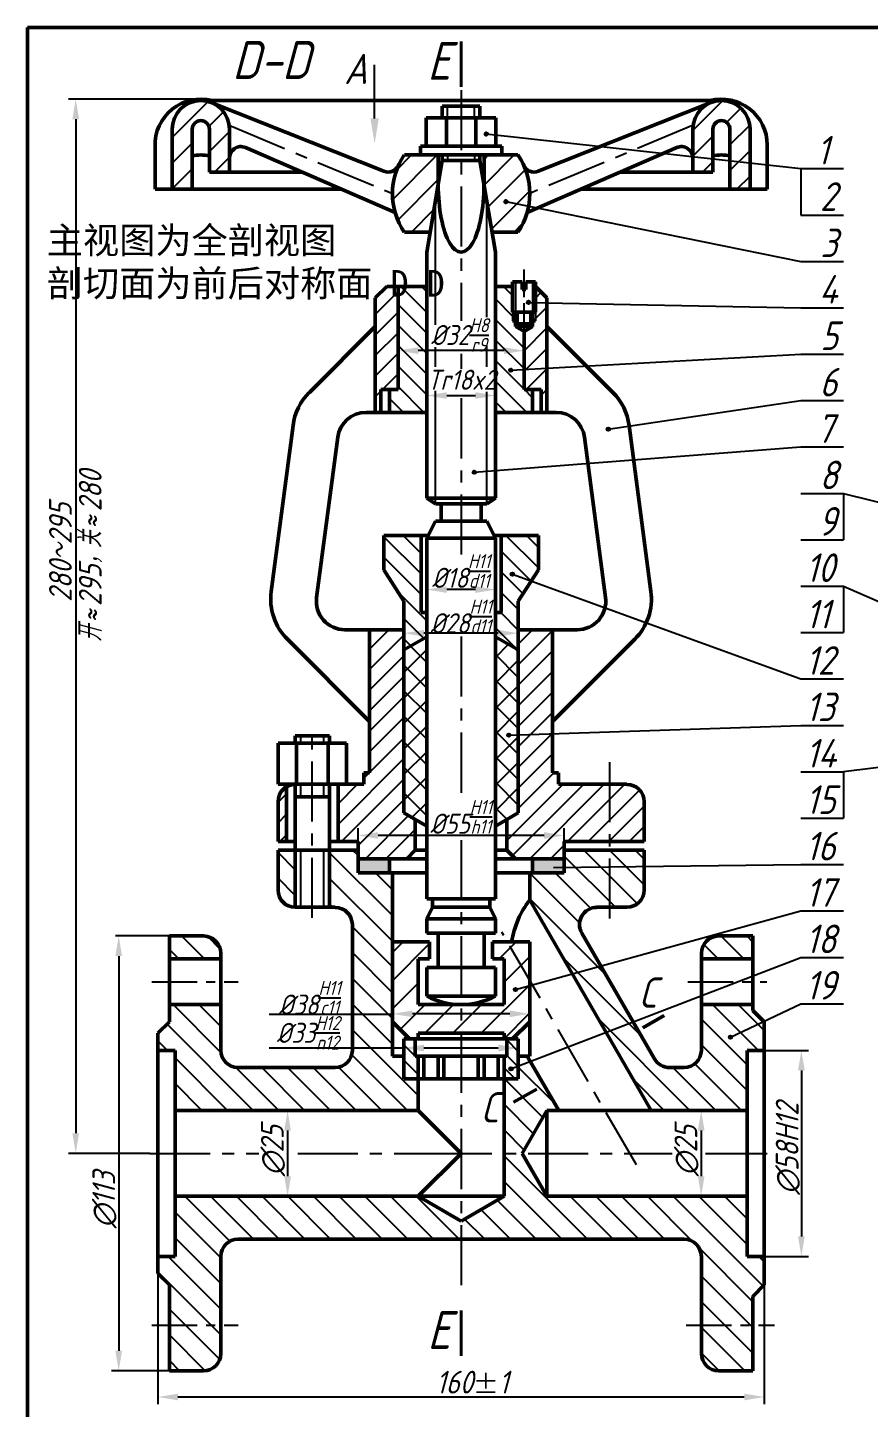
# Model space of a CAD drawing. Header units: millimetres. Extents: x 0 to 226, y 0 to 322.
# Drawn here: x 0 to 110.9, y 140 to 322 of the extents above; entities that cross this region are included whole.
import ezdxf

# ---------------------------------------------------------------- set-up
doc = ezdxf.new("R2010")
doc.units = ezdxf.units.MM
doc.header["$LTSCALE"] = 0.25
doc.linetypes.add('CENTER', pattern=[50.8, 31.75, -6.35, 6.35, -6.35])
for name, color, linetype in [('点画线层', 7, 'CENTER'), ('答案', 1, 'Continuous'), ('细实线层', 7, 'Continuous')]:
    doc.layers.add(name, color=color, linetype=linetype)
doc.layers.add('粗实线层', color=7, linetype='Continuous', lineweight=50)
doc.styles.get("Standard").update_dxf_attribs({"font": 'gbeitc.shx', "height": 4, "bigfont": 'gbcbig.shx'})
doc.styles.add('宋体', font='', dxfattribs={"height": 3.5})
doc.styles.get('宋体').set_extended_font_data('SimSun')
pattern_1 = [(45, (285.2542, 336.4835), (-1.35551, 1.35551), [])]
pattern_2 = [(315, (285.2542, 336.4835), (1.35551, 1.35551), [])]

msp = doc.modelspace()

# ---------------------------------------------------------------- hatches: boundary and pattern name
at = {"layer": '粗实线层'}
h = msp.add_hatch(color=256, dxfattribs=at)
h.paths.add_polyline_path([(70.77, 210.49), (70.77, 212.37), (66.62, 212.37), (66.62, 210.49)])
h.paths.add_polyline_path([(47.75, 210.49), (47.75, 212.37), (43.6, 212.37), (43.6, 210.49)])
at = {"layer": '细实线层'}
h = msp.add_hatch(dxfattribs=at)
h.set_pattern_fill('ANSI31', color=256, scale=0.754717, style=0)
h.set_pattern_definition([(45, (285.2542, 336.4835), (-1.694388, 1.694388), [])])
h.paths.add_polyline_path([(95.3, 308.6, 1), (87.75, 308.6), (87.75, 302.94), (90.39, 302.94), (90.39, 308.6, -1), (92.66, 308.6), (92.66, 300.68), (95.3, 300.68)])
h.paths.add_polyline_path([(64.68, 305.2), (60.21, 305.2), (60.21, 301.32), (61.27, 295.02), (64.68, 295.02, 0.307916)])
h.paths.add_polyline_path([(54.17, 301.32), (54.17, 305.2), (49.7, 305.2, 0.307916), (49.7, 295.02), (53.1, 295.02)])
h.paths.add_polyline_path([(23.98, 302.94), (26.62, 302.94), (26.62, 308.6, 1), (19.07, 308.6), (19.07, 300.68), (21.72, 300.68), (21.72, 308.6, -1), (23.98, 308.6)])
h = msp.add_hatch(color=256, dxfattribs=at)
edge = h.paths.add_edge_path()
edge.add_arc((60.51, 307.97), 0.226, 0, 360)
h = msp.add_hatch(color=256, dxfattribs=at)
edge = h.paths.add_edge_path()
edge.add_arc((63.11, 299.04), 0.226, 0, 360)
h = msp.add_hatch(dxfattribs=at)
h.set_pattern_fill('ANSI31', color=256, scale=0.603774, style=0)
h.set_pattern_definition(pattern_1)
h.paths.add_polyline_path([(68.51, 286.34), (67, 287.85), (67, 284.45), (67, 283.32), (66.62, 283.32), (66.62, 282.56), (65.49, 281.91), (65.49, 281.69), (65.49, 274.26), (67.75, 274.26), (67.75, 271.24), (68.51, 271.24)])
h.paths.add_polyline_path([(45.87, 271.24), (46.62, 271.24), (46.62, 274.26), (48.89, 274.26), (48.89, 287.85), (47.38, 287.85), (45.87, 286.34)])
h.paths.add_polyline_path([(67, 284.45), (66.62, 284.45), (66.62, 283.32), (67, 283.32)], flags=17)
h = msp.add_hatch(dxfattribs=at)
h.set_pattern_fill('ANSI31', color=256, scale=0.603774, angle=-90, style=0)
h.set_pattern_definition(pattern_2)
h.paths.add_polyline_path([(61.72, 271.24), (66.62, 271.24), (66.62, 274.26), (65.49, 274.26), (65.49, 281.91), (64.36, 282.56), (64.36, 283.32), (63.98, 283.32), (63.98, 284.45), (63.98, 287.85), (61.72, 287.85)])
h.paths.add_polyline_path([(52.66, 287.85), (48.89, 287.85), (48.89, 274.26), (47.75, 274.26), (47.75, 271.24), (52.66, 271.24)])
h = msp.add_hatch(color=256, dxfattribs=at)
edge = h.paths.add_edge_path()
edge.add_arc((66.07, 285.76), 0.226, 0, 360)
h = msp.add_hatch(color=256, dxfattribs=at)
edge = h.paths.add_edge_path()
edge.add_arc((63.74, 276.8), 0.226, 0, 360)
h = msp.add_hatch(color=256, dxfattribs=at)
edge = h.paths.add_edge_path()
edge.add_arc((76.61, 269.03), 0.226, 0, 360)
h = msp.add_hatch(color=256, dxfattribs=at)
edge = h.paths.add_edge_path()
edge.add_arc((58.93, 263.35), 0.226, 0, 360)
h = msp.add_hatch(dxfattribs=at)
h.set_pattern_fill('ANSI31', color=256, scale=0.603774, angle=-90, style=0)
h.set_pattern_definition(pattern_2)
h.paths.add_polyline_path([(62.47, 244.83), (61.72, 244.83), (61.72, 241.66), (64.73, 239.92), (64.73, 246.34), (67.38, 250.49), (67.38, 255.02), (62.47, 255.02)])
h.paths.add_polyline_path([(47, 250.49), (49.64, 246.34), (49.64, 239.92), (52.66, 241.66), (52.66, 244.83), (51.9, 244.83), (51.9, 255.02), (47, 255.02)])
h = msp.add_hatch(color=256, dxfattribs=at)
edge = h.paths.add_edge_path()
edge.add_arc((63.95, 249.9), 0.226, 0, 360)
h = msp.add_hatch(dxfattribs=at)
h.set_pattern_fill('ANSI31', color=256, scale=0.603774, style=0)
h.set_pattern_definition(pattern_1)
h.paths.add_polyline_path([(70.77, 212.37), (70.77, 214.64), (76.81, 214.64), (76.81, 222.19), (70.02, 222.19), (70.02, 223.69), (69.26, 223.69), (69.26, 242.56), (64.73, 242.56), (64.73, 218.41), (63.22, 217.54), (63.22, 213.51), (64.36, 212.37)])
h.paths.add_polyline_path([(81.34, 214.64), (81.34, 219.92, 0.414214), (79.07, 222.19), (76.81, 222.19), (76.81, 214.64)])
h.paths.add_polyline_path([(50.02, 212.37), (51.15, 213.51), (51.15, 217.54), (49.64, 218.41), (49.64, 242.56), (45.11, 242.56), (45.11, 223.69), (44.36, 223.69), (44.36, 222.19), (40.96, 222.19), (40.96, 214.64), (43.6, 214.64), (43.6, 212.37)])
h.paths.add_polyline_path([(34.17, 214.64), (34.17, 221.88, 0.267949), (33.04, 219.92), (33.04, 214.64)])
h = msp.add_hatch(dxfattribs=at)
h.set_pattern_fill('ANSI37', color=256, scale=0.75, style=0)
h.set_pattern_definition([(45, (-322, 6e-14), (-1.683798, 1.683798), []), (135, (-322, 6e-14), (-1.683798, -1.683798), [])])
h.paths.add_polyline_path([(52.66, 241.66), (49.64, 239.92), (49.64, 218.41), (52.66, 216.67)])
h.paths.add_polyline_path([(64.73, 239.92), (61.72, 241.66), (61.72, 216.67), (64.73, 218.41), (64.73, 228.73), (63.7, 228.69, -1.016651), (63.25, 228.68, -0.983621), (63.7, 228.69), (64.73, 228.73)])
h = msp.add_hatch(color=256, dxfattribs=at)
edge = h.paths.add_edge_path()
edge.add_arc((63.47, 228.68), 0.226, 0, 360)
h = msp.add_hatch(dxfattribs=at)
h.set_pattern_fill('ANSI31', color=256, scale=0.754717, angle=270, style=0)
h.set_pattern_definition([(315, (7.0597, 76.4957), (1.694388, 1.694388), [])])
h.paths.add_polyline_path([(95.68, 199.17), (95.68, 202.19), (91.15, 202.19, 0.414214), (88.89, 199.92), (88.89, 199.17)], flags=16)
h.paths.add_polyline_path([(94.92, 187.09), (97.19, 187.09), (97.19, 190.86), (95.68, 192.37), (95.68, 193.13), (88.89, 193.13), (88.89, 187.09, -0.414214), (86.62, 184.83), (83.35, 184.83), (73.11, 202.56, -0.57735), (75.07, 205.96), (76.81, 205.96), (76.81, 213.51), (70.77, 213.51), (70.77, 210.49), (66.24, 210.49), (66.24, 206.9), (82.26, 179.17), (94.92, 179.17)])
h.paths.add_polyline_path([(76.81, 205.96), (79.07, 205.96, 0.414214), (81.34, 208.22), (81.34, 213.51), (76.81, 213.51)], flags=17)
h.paths.add_polyline_path([(94.92, 167.85), (68.51, 167.85), (65.24, 173.51), (62.85, 173.51), (62.85, 167.85), (57.19, 164.58), (57.19, 162.19), (86.62, 162.19, -0.414214), (88.89, 159.92), (88.89, 150.86), (95.68, 150.86), (95.68, 154.64), (97.19, 156.15), (97.19, 159.92), (94.92, 159.92)])
h.paths.add_polyline_path([(95.68, 144.83), (95.68, 150.86), (88.89, 150.86), (88.89, 147.09, 0.414214), (91.15, 144.83)])
h.paths.add_polyline_path([(68.51, 179.17), (70.06, 179.17), (65.92, 186.34), (64.73, 186.34), (64.73, 183.32), (62.85, 183.32), (62.85, 173.51), (65.24, 173.51)])
h.paths.add_polyline_path([(57.19, 162.19), (57.19, 164.58), (51.53, 167.85), (19.45, 167.85), (19.45, 159.92), (17.19, 159.92), (17.19, 157.66), (18.7, 156.15), (18.7, 150.86), (25.49, 150.86), (25.49, 159.92, -0.414214), (27.75, 162.19)])
h.paths.add_polyline_path([(23.22, 144.83, 0.414214), (25.49, 147.09), (25.49, 150.86), (18.7, 150.86), (18.7, 144.83)])
h.paths.add_polyline_path([(51.53, 179.17), (51.53, 183.32), (49.64, 183.32), (49.64, 186.34), (48.13, 186.34), (48.13, 187.05), (42.85, 187.05), (42.85, 184.83), (27.75, 184.83, -0.414214), (25.49, 187.09), (25.49, 193.13), (18.7, 193.13), (18.7, 190.86), (17.19, 189.35), (17.19, 187.09), (19.45, 187.09), (19.45, 179.17)])
h.paths.add_polyline_path([(25.49, 199.17), (25.49, 199.92, 0.414214), (23.22, 202.19), (18.7, 202.19), (18.7, 199.17)])
h.paths.add_polyline_path([(42.85, 191.82), (42.85, 187.05), (48.13, 187.05), (48.13, 191.82)], flags=16)
h.paths.add_polyline_path([(42.85, 191.82), (48.13, 191.82), (48.13, 192.85), (48.13, 210.49), (43.6, 210.49), (43.6, 213.51), (39.83, 213.51), (39.83, 205.96), (40.58, 205.96, -0.414214), (42.85, 203.69)])
h.paths.add_polyline_path([(35.3, 213.51), (33.04, 213.51), (33.04, 208.22, 0.414214), (35.3, 205.96)])
h = msp.add_hatch(dxfattribs=at)
h.set_pattern_fill('ANSI31', color=256, scale=0.830189, style=0)
h.set_pattern_definition([(45, (285.2542, 336.4835), (-1.863827, 1.863827), [])])
h.paths.add_polyline_path([(66.24, 190.86), (66.24, 201.43), (61.34, 201.43), (61.34, 199.17), (62.85, 199.17), (62.85, 193.13), (57.19, 193.13), (57.19, 189.35), (62.85, 189.35), (62.85, 188.6), (63.98, 188.6)])
h.paths.add_polyline_path([(50.39, 188.6), (51.53, 188.6), (51.53, 189.35), (57.19, 189.35), (57.19, 193.13), (51.53, 193.13), (51.53, 199.17), (53.04, 199.17), (53.04, 201.43), (48.13, 201.43), (48.13, 190.86)])
h = msp.add_hatch(color=256, dxfattribs=at)
edge = h.paths.add_edge_path()
edge.add_arc((64.36, 195.11), 0.226, 0, 360)
h = msp.add_hatch(dxfattribs=at)
h.set_pattern_fill('ANSI31', color=256, scale=0.45283, angle=-90, style=0)
h.set_pattern_definition([(315, (285.2542, 336.4835), (1.016633, 1.016633), [])])
h.paths.add_polyline_path([(62.85, 183.32), (64.73, 183.32), (64.73, 188.6), (63.22, 188.6), (63.22, 186.34), (62.85, 186.34)])
h.paths.add_polyline_path([(49.64, 183.32), (51.53, 183.32), (51.53, 186.34), (51.15, 186.34), (51.15, 188.6), (49.64, 188.6)])
h = msp.add_hatch(color=256, dxfattribs=at)
edge = h.paths.add_edge_path()
edge.add_arc((92.72, 188.83), 0.226, 0, 360)
h = msp.add_hatch(color=256, dxfattribs=at)
edge = h.paths.add_edge_path()
edge.add_arc((63.77, 184.66), 0.226, 0, 360)

# ---------------------------------------------------------------- linework, layer by layer
at = {"lineweight": 50}
for p, q in [((0, 322), (0, 0)), ((226, 322), (0, 322))]:
    msp.add_line(p, q, dxfattribs=at)
for p, q in [((55.3, 273.47), (59.07, 273.47)), ((51.15, 186.34), (57.19, 186.34)), ((57.19, 186.34), (63.22, 186.34))]:
    msp.add_line(p, q)
for points in [[(55.3, 273.91), (55.3, 273.03), (52.66, 273.47)], [(59.07, 273.91), (59.07, 273.03), (61.72, 273.47)]]:
    msp.add_solid(points)
at = {"layer": '点画线层'}
for p, q in [((57.19, 313.75), (57.19, 283.31)), ((26.58, 309.13), (48.13, 300.11)), ((87.79, 309.13), (66.24, 300.11)), ((57.19, 278.99), (57.19, 276.97)), ((57.19, 273.12), (57.19, 251.64)), ((57.19, 241.7), (57.19, 219.51)), ((37.56, 204.57), (37.56, 229.44)), ((76.81, 204.48), (76.81, 225.88)), ((57.19, 214.84), (57.19, 154.7)), ((80.31, 171.98), (62.58, 202.68)), ((16.14, 173.51), (30.5, 173.51)), ((35.64, 173.51), (53.32, 173.51)), ((53.32, 173.51), (85.01, 173.51)), ((89.41, 173.51), (97.85, 173.51)), ((94.97, 173.51), (97.58, 173.51))]:
    msp.add_line(p, q, dxfattribs=at)
at = {"layer": '点画线层', "ltscale": 0.5}
msp.add_line((65.49, 281.69), (65.49, 290.09), dxfattribs=at)
at = {"layer": '点画线层', "ltscale": 0.75}
for p, q in [((16.41, 196.15), (27.77, 196.15)), ((87.11, 196.15), (97.54, 196.15)), ((16.41, 150.86), (27.77, 150.86)), ((86.89, 150.86), (98.52, 150.86))]:
    msp.add_line(p, q, dxfattribs=at)
at = {"layer": '答案', "lineweight": 40}
for p, q in [((57.19, 314.17), (57.19, 320.17)), ((57.19, 146.78), (57.19, 152.78))]:
    msp.add_line(p, q, dxfattribs=at)
at = {"layer": '粗实线层'}
for p, q in [((21.34, 312.37), (57.19, 312.37)), ((47, 303.06), (24.54, 311.97)), ((54.7, 311.62), (57.19, 311.62)), ((54.7, 310.11), (54.7, 311.62)), ((93.02, 312.37), (57.19, 312.37)), ((59.68, 311.62), (57.19, 311.62)), ((59.68, 310.11), (59.68, 311.62)), ((67.37, 303.06), (89.83, 311.97)), ((52.58, 310.11), (57.19, 310.11)), ((52.58, 310.11), (52.58, 306.34)), ((55.26, 310.11), (55.26, 306.34)), ((61.79, 310.11), (57.19, 310.11)), ((59.11, 310.11), (59.11, 306.34)), ((61.79, 310.11), (61.79, 306.34)), ((19.07, 308.6), (19.07, 300.68)), ((21.72, 308.6), (21.72, 300.68)), ((23.98, 308.6), (23.98, 302.94)), ((26.62, 308.6), (26.62, 302.94)), ((87.75, 308.6), (87.75, 302.94)), ((90.39, 308.6), (90.39, 302.94)), ((92.66, 308.6), (92.66, 300.68)), ((95.3, 308.6), (95.3, 300.68)), ((16.81, 306.71), (16.81, 300.68)), ((48.49, 297.6), (28.73, 306.17)), ((51.83, 306.34), (57.19, 306.34)), ((51.83, 305.2), (51.83, 306.34)), ((62.55, 306.34), (57.19, 306.34)), ((62.55, 305.2), (62.55, 306.34)), ((65.89, 297.6), (85.64, 306.17)), ((97.56, 306.52), (97.56, 300.68)), ((49.7, 305.2), (57.19, 305.2)), ((54.7, 304.45), (52.66, 292.37)), ((54.17, 305.2), (54.17, 301.32)), ((54.7, 305.2), (54.7, 304.45)), ((54.7, 304.45), (57.19, 304.45)), ((64.68, 305.2), (57.19, 305.2)), ((59.68, 304.45), (57.19, 304.45)), ((59.68, 305.2), (59.68, 304.45)), ((59.68, 304.45), (61.72, 292.37)), ((60.21, 305.2), (60.21, 301.32)), ((23.98, 302.94), (36.18, 302.94)), ((78.2, 302.94), (90.39, 302.94)), ((16.81, 300.68), (41.39, 300.68)), ((72.98, 300.68), (97.56, 300.68)), ((49.7, 295.02), (53.1, 295.02)), ((64.68, 295.02), (61.27, 295.02)), ((52.66, 259.92), (52.66, 292.37)), ((61.72, 259.92), (61.72, 292.37)), ((47.38, 287.85), (45.87, 286.34)), ((47.38, 287.85), (52.66, 287.85)), ((48.89, 287.85), (48.89, 274.26)), ((63.98, 287.85), (61.72, 287.85)), ((63.98, 288.45), (63.98, 284.45)), ((65.26, 288.45), (63.98, 288.45)), ((65.26, 288.45), (65.26, 287.47)), ((67, 288.45), (65.72, 288.45)), ((65.72, 288.45), (65.72, 287.47)), ((67, 288.45), (67, 284.45)), ((67, 287.85), (68.51, 286.34)), ((45.87, 286.34), (45.87, 271.24)), ((65.72, 287.47), (65.26, 287.47)), ((68.51, 286.34), (68.51, 271.24)), ((67, 284.45), (63.98, 284.45)), ((64.36, 284.45), (64.36, 283.32)), ((64.58, 282.94), (64.58, 284.45)), ((66.39, 282.94), (66.39, 284.45)), ((66.62, 284.45), (66.62, 282.56)), ((37.17, 273.86), (45.87, 282.56)), ((64.58, 283.32), (63.98, 283.32)), ((64.36, 283.32), (64.36, 282.56)), ((66.62, 282.56), (64.36, 282.56)), ((64.36, 282.56), (65.49, 281.91)), ((66.39, 282.94), (64.58, 282.94)), ((65.49, 281.91), (66.62, 282.56)), ((67, 283.32), (66.39, 283.32)), ((77.21, 273.86), (68.51, 282.56)), ((65.49, 281.91), (65.49, 274.26)), ((46.62, 274.26), (46.62, 271.24)), ((46.62, 274.26), (48.89, 274.26)), ((47.75, 274.26), (47.75, 271.24)), ((67.75, 274.26), (65.49, 274.26)), ((66.62, 274.26), (66.62, 271.24)), ((67.75, 274.26), (67.75, 271.24)), ((44.65, 271.24), (52.66, 271.24)), ((69.73, 271.24), (61.72, 271.24)), ((35.02, 269.51), (32.14, 247.63)), ((79.35, 269.51), (82.23, 247.63)), ((40.91, 267.96), (38.13, 246.83)), ((73.47, 267.96), (76.25, 246.83)), ((61.72, 259.92), (52.66, 259.92)), ((52.66, 259.92), (53.79, 259.17)), ((60.58, 259.17), (53.79, 259.17)), ((54.55, 256.9), (54.55, 259.17)), ((59.83, 256.9), (59.83, 259.17)), ((61.72, 259.92), (60.58, 259.17)), ((53.79, 256.9), (52.66, 254.64)), ((60.58, 256.9), (53.79, 256.9)), ((60.58, 256.9), (61.72, 254.64)), ((52.85, 255.02), (47, 255.02)), ((47, 255.02), (47, 250.49)), ((51.9, 255.02), (51.9, 244.83)), ((67.38, 255.02), (61.53, 255.02)), ((62.47, 255.02), (62.47, 244.83)), ((67.38, 255.02), (67.38, 250.49)), ((61.72, 254.64), (52.66, 254.64)), ((52.66, 254.64), (52.66, 207.09)), ((61.72, 254.64), (61.72, 207.09)), ((47, 250.49), (49.64, 246.34)), ((67.38, 250.49), (64.73, 246.34)), ((49.64, 218.41), (49.64, 246.34)), ((64.73, 218.41), (64.73, 246.34)), ((52.66, 244.83), (51.9, 244.83)), ((62.47, 244.83), (61.72, 244.83)), ((41.87, 242.56), (49.64, 242.56)), ((45.11, 223.69), (45.11, 242.56)), ((72.51, 242.56), (64.73, 242.56)), ((69.26, 223.69), (69.26, 242.56)), ((34.29, 241.31), (45.11, 230.49)), ((49.64, 239.92), (52.66, 241.66)), ((64.73, 239.92), (61.72, 241.66)), ((80.09, 241.31), (69.26, 230.49)), ((33.04, 222.19), (33.04, 227.62)), ((42.09, 227.62), (33.04, 227.62)), ((39.83, 228.6), (35.3, 228.6)), ((35.3, 227.62), (35.3, 228.6)), ((35.48, 227.62), (35.48, 222.19)), ((39.65, 227.62), (39.65, 222.19)), ((39.83, 227.62), (39.83, 228.6)), ((42.09, 222.19), (42.09, 227.62)), ((39.83, 222.19), (33.04, 222.19)), ((35.3, 205.96), (35.3, 222.19)), ((39.83, 222.19), (44.36, 222.19)), ((39.83, 205.96), (39.83, 222.19)), ((40.96, 214.64), (40.96, 222.19)), ((44.36, 223.69), (45.11, 223.69)), ((44.36, 222.19), (44.36, 223.69)), ((69.26, 223.69), (70.02, 223.69)), ((70.02, 222.19), (70.02, 223.69)), ((70.02, 222.19), (79.07, 222.19)), ((34.17, 214.64), (34.17, 221.88)), ((39.83, 220.55), (35.3, 220.55)), ((33.04, 219.92), (33.04, 214.64)), ((52.66, 216.67), (49.64, 218.41)), ((64.73, 218.41), (61.72, 216.67)), ((81.34, 219.92), (81.34, 214.64)), ((51.15, 213.51), (51.15, 217.54)), ((63.22, 213.51), (63.22, 217.54)), ((33.04, 214.64), (35.3, 214.64)), ((33.04, 213.51), (33.04, 208.22)), ((43.6, 213.51), (33.04, 213.51)), ((39.83, 214.64), (43.6, 214.64)), ((43.6, 214.64), (43.6, 210.49)), ((51.15, 213.51), (50.02, 212.37)), ((51.15, 213.51), (52.66, 213.51)), ((61.72, 213.51), (63.22, 213.51)), ((63.22, 213.51), (64.36, 212.37)), ((70.77, 214.64), (81.34, 214.64)), ((70.77, 214.64), (70.77, 210.49)), ((81.34, 213.51), (70.77, 213.51)), ((81.34, 208.22), (81.34, 213.51)), ((43.6, 212.37), (52.66, 212.37)), ((47.75, 210.49), (47.75, 212.37)), ((61.72, 212.37), (70.77, 212.37)), ((66.62, 210.49), (66.62, 212.37)), ((43.6, 210.49), (52.66, 210.49)), ((48.13, 210.49), (48.13, 186.34)), ((61.72, 210.49), (70.77, 210.49)), ((66.24, 206.9), (66.24, 210.49)), ((35.3, 205.96), (40.58, 205.96)), ((61.72, 207.09), (52.66, 207.09)), ((53.41, 205.96), (52.66, 204.45)), ((53.41, 207.09), (53.41, 205.96)), ((60.96, 205.96), (53.41, 205.96)), ((60.96, 207.09), (60.96, 205.96)), ((60.96, 205.96), (61.72, 204.45)), ((82.26, 179.17), (66.24, 206.9)), ((75.07, 205.96), (79.07, 205.96)), ((52.66, 204.45), (52.66, 202.56)), ((61.72, 204.45), (52.66, 204.45)), ((61.72, 204.45), (61.72, 202.56)), ((18.7, 202.19), (23.22, 202.19)), ((18.7, 190.86), (18.7, 202.19)), ((42.85, 203.69), (42.85, 187.09)), ((61.72, 202.56), (52.66, 202.56)), ((54.17, 202.56), (54.17, 198.03)), ((60.21, 202.56), (60.21, 198.03)), ((82.69, 185.96), (73.11, 202.56)), ((91.15, 202.19), (95.68, 202.19)), ((95.68, 202.19), (95.68, 192.37)), ((53.04, 201.43), (48.13, 201.43)), ((53.04, 201.43), (53.04, 199.17)), ((61.34, 201.43), (66.24, 201.43)), ((61.34, 201.43), (61.34, 199.17)), ((66.24, 201.43), (66.24, 186.34)), ((18.7, 199.17), (25.49, 199.17)), ((25.49, 199.92), (25.49, 187.09)), ((51.53, 199.17), (51.53, 193.13)), ((53.04, 199.17), (51.53, 199.17)), ((61.34, 199.17), (62.85, 199.17)), ((62.85, 199.17), (62.85, 193.13)), ((88.89, 187.09), (88.89, 199.92)), ((88.89, 199.17), (95.68, 199.17)), ((52.66, 198.03), (52.66, 194.26)), ((61.72, 198.03), (52.66, 198.03)), ((61.72, 198.03), (61.72, 194.26)), ((18.7, 193.13), (25.49, 193.13)), ((57.19, 193.13), (51.53, 193.13)), ((52.66, 194.26), (61.72, 194.26)), ((57.19, 193.13), (62.85, 193.13)), ((88.89, 193.13), (95.68, 193.13)), ((81.16, 190.08), (83.99, 191.71)), ((97.19, 190.86), (95.68, 192.37)), ((18.7, 190.86), (17.19, 189.35)), ((17.19, 189.35), (17.19, 157.66)), ((50.39, 188.6), (48.13, 190.86)), ((51.53, 189.35), (57.19, 189.35)), ((51.53, 189.35), (51.53, 188.6)), ((62.85, 189.35), (57.19, 189.35)), ((62.85, 189.35), (62.85, 188.6)), ((63.98, 188.6), (66.24, 190.86)), ((97.19, 190.86), (97.19, 156.15)), ((49.64, 188.6), (64.73, 188.6)), ((49.64, 188.6), (49.64, 183.32)), ((51.15, 188.6), (51.15, 186.34)), ((63.22, 186.34), (63.22, 188.6)), ((64.73, 183.32), (64.73, 188.6)), ((64.73, 186.81), (64.73, 187.99)), ((19.45, 187.09), (17.19, 187.09)), ((19.45, 187.09), (19.45, 159.92)), ((49.64, 186.34), (48.13, 186.34)), ((63.22, 186.34), (51.15, 186.34)), ((51.53, 186.34), (51.53, 179.17)), ((52.28, 186.34), (52.28, 183.32)), ((54.17, 186.34), (54.17, 183.32)), ((54.92, 186.34), (54.92, 183.32)), ((59.45, 186.34), (59.45, 183.32)), ((60.21, 186.34), (60.21, 183.32)), ((62.09, 186.34), (62.09, 183.32)), ((62.85, 186.34), (62.85, 167.85)), ((66.24, 186.34), (64.73, 186.34)), ((70.06, 179.17), (65.92, 186.34)), ((94.92, 187.09), (94.92, 159.92)), ((94.92, 187.09), (97.19, 187.09)), ((27.75, 184.83), (40.58, 184.83)), ((84.65, 184.83), (86.62, 184.83)), ((49.64, 183.32), (64.73, 183.32)), ((64.12, 180.24), (67.16, 181.99)), ((51.53, 179.17), (19.45, 179.17)), ((57.19, 173.51), (51.53, 179.17)), ((65.24, 173.51), (68.51, 179.17)), ((68.51, 179.17), (68.51, 167.85)), ((68.51, 179.17), (94.92, 179.17)), ((51.53, 167.85), (57.19, 173.51)), ((68.51, 167.85), (65.24, 173.51)), ((19.45, 167.85), (51.53, 167.85)), ((51.53, 167.85), (62.85, 167.85)), ((57.19, 164.58), (51.53, 167.85)), ((62.85, 167.85), (57.19, 164.58)), ((68.51, 167.85), (94.92, 167.85)), ((27.75, 162.19), (57.19, 162.19)), ((57.19, 162.19), (86.62, 162.19)), ((19.45, 159.92), (17.19, 159.92)), ((25.49, 159.92), (25.49, 147.09)), ((88.89, 147.09), (88.89, 159.92)), ((94.92, 159.92), (97.19, 159.92)), ((18.7, 156.15), (17.19, 157.66)), ((18.7, 144.83), (18.7, 156.15)), ((97.19, 156.15), (95.68, 154.64)), ((95.68, 154.64), (95.68, 144.83)), ((23.22, 144.83), (18.7, 144.83)), ((95.68, 144.83), (91.15, 144.83))]:
    msp.add_line(p, q, dxfattribs=at)
for centre, radius, start, end in [((22.85, 306.52), 6.04, 75.5297, 181.7899), ((22.85, 308.6), 3.77, 0, 180), ((91.53, 308.6), 3.77, 0, 180), ((91.53, 306.52), 6.04, 0, 104.3615), ((22.85, 308.6), 1.13, 0, 180), ((91.53, 308.6), 1.13, 0, 180), ((28.13, 304.79), 1.51, 66.539, 180), ((86.24, 304.79), 1.51, 0, 113.461), ((22.85, 299.07), 6.13, 79.3563, 100.6437), ((57.19, 300.11), 9.06, 145.7711, 214.2289), ((57.19, 300.11), 9.06, 325.7711, 34.2289), ((91.53, 299.07), 6.13, 79.3563, 100.6437), ((47.56, 304.46), 1.51, 248.3535, 335.6791), ((66.82, 304.46), 1.51, 204.3209, 291.6465), ((42.5, 268.53), 7.55, 135, 172.5041), ((71.87, 268.53), 7.55, 7.4959, 45), ((44.65, 267.47), 3.77, 90, 172.5041), ((69.73, 267.47), 3.77, 7.4959, 90), ((39.62, 246.65), 7.55, 172.5041, 225), ((74.75, 246.65), 7.55, 315, 7.4959), ((41.87, 246.34), 3.77, 172.5041, 270), ((72.51, 246.34), 3.77, 270, 7.4959), ((35.3, 219.92), 2.26, 90, 180), ((79.07, 219.92), 2.26, 0, 90), ((35.3, 208.22), 2.26, 180, 270), ((79.07, 208.22), 2.26, 270, 0), ((40.58, 203.69), 2.26, 0, 90), ((75.07, 203.69), 2.26, 90, 210), ((23.22, 199.92), 2.26, 0, 90), ((91.15, 199.92), 2.26, 90, 180), ((57.19, 202.75), 9.62, 241.9275, 298.0725), ((27.75, 187.09), 2.26, 180, 270), ((40.58, 187.09), 2.26, 270, 0), ((84.65, 187.09), 2.26, 210, 270), ((86.62, 187.09), 2.26, 270, 0), ((27.75, 159.92), 2.26, 90, 180), ((86.62, 159.92), 2.26, 0, 90), ((23.22, 147.09), 2.26, 270, 0), ((91.15, 147.09), 2.26, 180, 270)]:
    msp.add_arc(centre, radius, start, end, dxfattribs=at)
msp.add_ellipse((57.19, 301.32), major_axis=(0, -8.94), ratio=0.3375, start_param=4.712389, end_param=7.853982, dxfattribs=at)
msp.add_open_spline([(66.24, 206.9), (64.96, 205.37), (64.27, 203.43), (63.82, 201.43)], degree=3, dxfattribs=at)
at = {"layer": '细实线层'}
for p, q in [((22.85, 312.57), (5.41, 312.57)), ((55.41, 310.11), (55.41, 311.62)), ((58.96, 310.11), (58.96, 311.62)), ((6.35, 309.92), (6.35, 176.15)), ((60.51, 307.97), (102.01, 303.4)), ((55.41, 305.2), (55.41, 304.45)), ((58.96, 305.2), (58.96, 304.45)), ((102.01, 303.4), (107.62, 303.4)), ((102.01, 303.4), (102.01, 297.28)), ((53.79, 282.79), (53.79, 299.08)), ((60.58, 283.81), (60.58, 299.08)), ((63.11, 299.04), (102.01, 291.16)), ((102.01, 297.28), (107.62, 297.28)), ((102.01, 291.16), (107.62, 291.16)), ((64.36, 288.45), (64.36, 284.45)), ((66.62, 288.45), (66.62, 284.45)), ((66.07, 285.76), (102.01, 285.04)), ((63.98, 284.45), (63.98, 283.32)), ((67, 284.45), (67, 283.32)), ((102.01, 285.04), (107.62, 285.04)), ((62.85, 279.39), (51.53, 279.39)), ((53.79, 277.24), (53.79, 279.83)), ((60.58, 277.27), (60.58, 280.03)), ((63.74, 276.8), (102.01, 278.92)), ((102.01, 278.92), (107.62, 278.92)), ((53.79, 259.17), (53.79, 274.07)), ((60.58, 259.17), (60.58, 273.94)), ((76.61, 269.03), (102.01, 272.8)), ((102.01, 272.8), (107.62, 272.8)), ((58.93, 263.35), (102.01, 266.68)), ((102.01, 266.68), (107.62, 266.68)), ((102.01, 260.56), (107.62, 260.56)), ((107.62, 260.56), (122.87, 256.73)), ((107.62, 260.56), (107.62, 254.44)), ((102.01, 254.44), (107.62, 254.44)), ((63.95, 249.9), (102.01, 236.08)), ((59.07, 247.87), (55.3, 247.87)), ((102.01, 248.32), (107.62, 248.32)), ((107.62, 248.32), (125.51, 240.51)), ((107.62, 248.32), (107.62, 242.2)), ((62.09, 242.12), (52.28, 242.12)), ((102.01, 242.2), (107.62, 242.2)), ((102.01, 236.08), (107.62, 236.08)), ((63.47, 228.68), (102.01, 229.96)), ((102.01, 229.96), (107.62, 229.96)), ((36.03, 227.62), (36.03, 228.6)), ((39.1, 227.62), (39.1, 228.6)), ((120.71, 225.48), (107.62, 223.84)), ((36.03, 220.55), (36.03, 222.19)), ((39.1, 220.55), (39.1, 222.19)), ((102.01, 223.84), (107.62, 223.84)), ((107.62, 223.84), (107.62, 217.72)), ((102.01, 217.72), (107.62, 217.72)), ((43.6, 212.57), (43.6, 216.38)), ((68.13, 215.44), (46.24, 215.44)), ((70.77, 212.57), (70.77, 216.38)), ((36.03, 205.96), (36.03, 213.51)), ((39.1, 205.96), (39.1, 213.51)), ((69.36, 211.2), (102.01, 211.6)), ((102.01, 211.6), (107.62, 211.6)), ((64.36, 195.11), (102.01, 205.48)), ((102.01, 205.48), (107.62, 205.48)), ((18.7, 202.19), (11.59, 202.19)), ((12.02, 199.54), (12.02, 147.47)), ((63.77, 184.66), (102.01, 199.36)), ((102.01, 199.36), (107.62, 199.36)), ((92.72, 188.83), (102.01, 193.24)), ((102.01, 193.24), (107.62, 193.24)), ((48.13, 191.82), (31.85, 191.82)), ((48.13, 191.82), (48.13, 192.85)), ((63.6, 191.91), (50.77, 191.91)), ((66.24, 191.82), (66.24, 192.85)), ((49.64, 186.81), (49.64, 187.99)), ((49.64, 187.4), (31.85, 187.4)), ((62.09, 187.4), (52.28, 187.4)), ((97.19, 187.09), (103.02, 187.09)), ((102.08, 184.45), (102.08, 162.56)), ((34.3, 176.52), (34.3, 170.49)), ((88.86, 176.52), (88.86, 170.49)), ((16.14, 173.51), (5.41, 173.51)), ((97.19, 159.92), (103.02, 159.92)), ((17.19, 157.66), (17.19, 140.42)), ((97.19, 156.15), (97.19, 140.42)), ((18.7, 144.83), (11.07, 144.83)), ((94.55, 141.37), (19.83, 141.37))]:
    msp.add_line(p, q, dxfattribs=at)
at = {"layer": '细实线层', "linetype": 'ByBlock', "lineweight": -2}
msp.add_lwpolyline([(45.78, 310.02), (45.78, 317.08)], dxfattribs=at)
at = {"layer": '细实线层'}
for centre in [(60.51, 307.97), (63.11, 299.04), (66.07, 285.76), (63.74, 276.8), (76.61, 269.03), (58.93, 263.35), (63.95, 249.9), (63.47, 228.68), (64.36, 195.11), (92.72, 188.83), (63.77, 184.66)]:
    msp.add_circle(centre, 0.226, dxfattribs=at)
msp.add_arc((57.19, 300.11), 9.06, 24.3209, 34.2289, dxfattribs=at)
for points in [[(6.79, 309.92), (5.91, 309.92), (6.35, 312.57)], [(46.33, 310.02), (45.78, 306.72), (45.23, 310.02)], [(51.53, 279.83), (51.53, 278.95), (48.89, 279.39)], [(62.85, 279.83), (62.85, 278.95), (65.49, 279.39)], [(55.3, 248.31), (55.3, 247.43), (52.66, 247.87)], [(59.07, 248.31), (59.07, 247.43), (61.72, 247.87)], [(52.28, 242.56), (52.28, 241.68), (49.64, 242.12)], [(62.09, 242.56), (62.09, 241.68), (64.73, 242.12)], [(46.24, 215.88), (46.24, 215), (43.6, 215.44)], [(68.13, 215.88), (68.13, 215), (70.77, 215.44)], [(12.46, 199.54), (11.58, 199.54), (12.02, 202.19)], [(50.77, 192.35), (50.77, 191.47), (48.13, 191.91)], [(63.6, 192.35), (63.6, 191.47), (66.24, 191.91)], [(52.28, 187.84), (52.28, 186.96), (49.64, 187.4)], [(62.09, 187.84), (62.09, 186.96), (64.73, 187.4)], [(102.52, 184.45), (101.63, 184.45), (102.08, 187.09)], [(34.74, 176.52), (33.86, 176.52), (34.3, 179.17)], [(89.3, 176.52), (88.42, 176.52), (88.86, 179.17)], [(6.79, 176.15), (5.91, 176.15), (6.35, 173.51)], [(34.74, 170.49), (33.86, 170.49), (34.3, 167.85)], [(89.3, 170.49), (88.42, 170.49), (88.86, 167.85)], [(102.52, 162.56), (101.63, 162.56), (102.08, 159.92)], [(12.46, 147.47), (11.58, 147.47), (12.02, 144.83)], [(19.83, 141.81), (19.83, 140.93), (17.19, 141.37)], [(94.55, 141.81), (94.55, 140.93), (97.19, 141.37)]]:
    msp.add_solid(points, dxfattribs=at)

# ---------------------------------------------------------------- texts
at = {"insert": (57.19, 275.55), "char_height": 2.642, "attachment_point": 5}
msp.add_mtext('Tr18x2', dxfattribs=at)
at = {"layer": '答案'}
for s, p in [('D-D', (26.99, 315.23)), ('E', (52.72, 315.1)), ('E', (52.72, 147.7))]:
    msp.add_text(s, height=5, dxfattribs=at).set_placement(p)
at = {"layer": '答案', "style": '宋体'}
for s, p in [('主视图为全剖视图', (2.53, 292.19)), ('剖切面为前后对称面 D-D', (2.53, 286.52))]:
    msp.add_text(s, height=3.5, dxfattribs=at).set_placement(p)
at = {"layer": '细实线层'}
for s, height, p in [('A', 4, (41.75, 314.55)), ('1', 3.77, (104.09, 303.95)), ('2', 3.77, (104.53, 297.83)), ('3', 3.77, (104.58, 291.71)), ('4', 3.77, (104.42, 285.59)), ('5', 3.77, (104.58, 279.47)), ('6', 3.77, (104.47, 273.35)), ('7', 3.77, (104.09, 267.23)), ('8', 3.77, (104.47, 261.11)), ('9', 3.77, (104.31, 254.99)), ('10', 3.774, (102.63, 248.87)), ('11', 3.774, (102.63, 242.75)), ('12', 3.774, (102.63, 236.63)), ('13', 3.774, (102.63, 230.51)), ('14', 3.774, (102.63, 224.39)), ('15', 3.774, (102.63, 218.27)), ('16', 3.774, (102.63, 212.15)), ('17', 3.774, (102.63, 206.03)), ('18', 3.774, (102.63, 199.91)), ('C', 4, (80.57, 192.72)), ('19', 3.774, (102.63, 193.79)), ('C', 4, (59.72, 177.58))]:
    msp.add_text(s, height=height, dxfattribs=at).set_placement(p)
for s, p in [('280', (9.76, 258.17)), ('280～295', (5.83, 246.25)), ('≈', (9.76, 255.83)), ('295，关', (9.76, 245.69)), ('≈', (9.76, 243.45)), ('开', (9.76, 240.97)), ('∅58H12', (101.7, 168.06)), ('∅25', (33.78, 170.51)), ('∅25', (88.34, 170.51)), ('∅113', (11.55, 163.62))]:
    msp.add_text(s, height=3, rotation=90, dxfattribs=at).set_placement(p)
at = {"layer": '细实线层', "char_height": 2.6415, "attachment_point": 5}
for s, insert in [('\\A1;%%C32{\\H0.7x;\\SH8/r9;}', (57.02, 281.45)), ('%%C18{\\H0.7x;\\SH11/d11;}', (57.19, 250.32)), ('%%C28{\\H0.7x;\\SH11/d11;}', (57.19, 244.33)), ('%%C55{\\H0.7x;\\SH11/h11;}', (57.19, 217.89)), ('%%C38{\\H0.7x;\\SH11/c11;}', (37.23, 194.03)), ('\\A1;%%C33{\\H0.7x;\\SH12/n12;}', (37.02, 189.4))]:
    msp.add_mtext(s, dxfattribs=dict(at, insert=insert))
at = {"layer": '细实线层', "insert": (53.87, 144.83), "char_height": 3, "width": 18.5581, "attachment_point": 1}
msp.add_mtext('160{\\Ftxt|c134;\\H0.83333x;±}1', dxfattribs=at)

doc.saveas('drawing.dxf')
